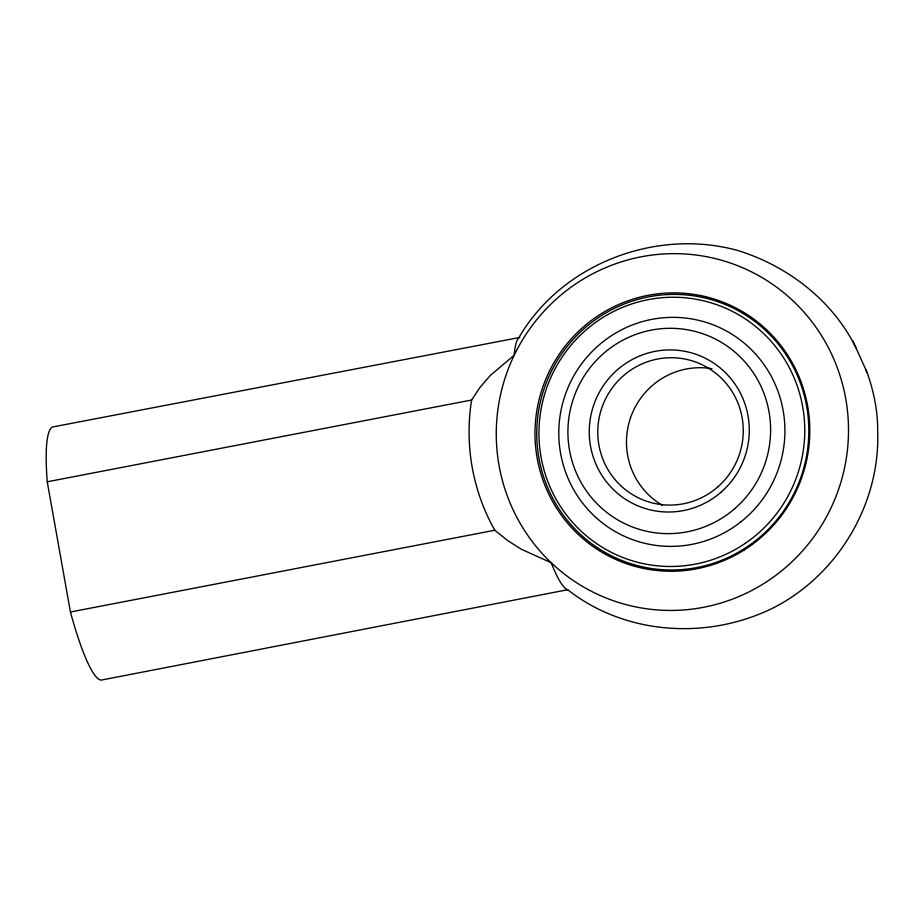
<?xml version="1.0" encoding="UTF-8"?>
<svg xmlns="http://www.w3.org/2000/svg" width="924" height="924" viewBox="0 0 924 924"><rect width="100%" height="100%" fill="white"/><g stroke="black" fill="none" stroke-linecap="round" stroke-linejoin="round"><path stroke-width="1.39" d="M852.829 340.829L867.301 372.996C873.758 391.614 877.927 411.365 877.661 431.127C880.457 503.661 837.895 575.028 773.33 607.876C708.084 640.193 625.583 635.273 567.683 589.731A128.91 20.085 79.1 0 1 551.166 562.704L521.101 549.145L507.357 540.355L494.79 530.249A199.965 196.72 -70.8 0 1 471.598 400.023L480.087 387.306L490.182 375.548L514.206 355.232A128.91 20.085 79.1 0 1 518.711 337.965C561.446 263.918 655.659 227.928 737.433 250.404C787.444 265.708 832.767 300.508 856.005 347.898M567.683 589.731L102.414 679.868A128.91 20.085 79.1 0 1 70.432 612.011L47.239 481.797A128.91 20.085 79.1 0 1 52.691 426.969L519.819 337.456M47.239 481.797L471.598 400.023M70.432 612.011L494.79 530.249M865.684 369.404L867.301 372.996M662.265 505.243A73.805 72.615 -70.8 0 1 631 416.505A73.805 72.615 -70.8 0 1 712.011 368.734M765.557 582.466A178.702 175.803 -70.8 0 0 755.231 273.781A178.702 175.803 -70.8 0 0 496.361 439.905A178.702 175.803 -70.8 0 0 765.557 582.466M744.455 549.803A139.42 137.156 -70.8 0 0 737.664 308.916A139.42 137.156 -70.8 0 0 535.031 437.445A139.42 137.156 -70.8 0 0 744.455 549.803M747.966 546.269A138.046 135.805 -70.8 0 0 733.402 308.212A138.046 135.805 -70.8 0 0 536.994 442.099A138.046 135.805 -70.8 0 0 747.966 546.269M745.298 543.312A134.858 132.675 -70.8 0 0 731.069 310.741A134.858 132.675 -70.8 0 0 539.2 441.557A134.858 132.675 -70.8 0 0 745.298 543.312M741.164 521.621A114.715 112.855 -70.8 0 0 714.552 325.398A114.715 112.855 -70.8 0 0 559.84 448.579A114.715 112.855 -70.8 0 0 741.164 521.621M734.696 508.697A102.853 101.178 -70.8 0 0 703.58 334.014A102.853 101.178 -70.8 0 0 569.507 450.184A102.853 101.178 -70.8 0 0 734.696 508.697M717.474 487.191A73.805 72.615 -70.8 0 0 695.148 361.827A73.805 72.615 -70.8 0 0 598.925 445.195A73.805 72.615 -70.8 0 0 717.474 487.191M720.916 492.33A81.185 79.868 -70.8 0 0 696.361 354.435A81.185 79.868 -70.8 0 0 590.517 446.142A81.185 79.868 -70.8 0 0 720.916 492.33"/></g></svg>
